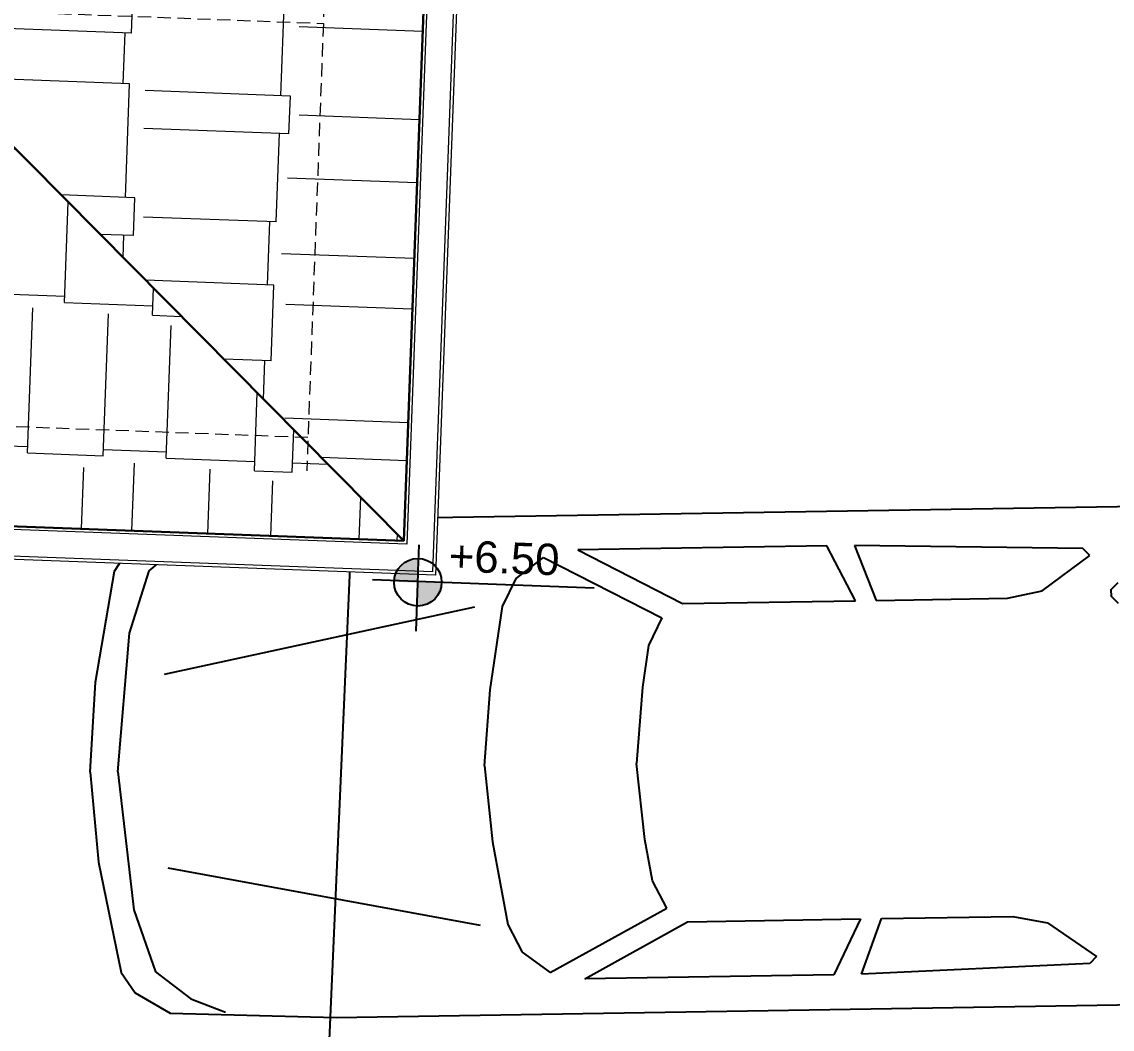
# Model space of a CAD drawing. Header units: centimetres. Extents: x 63871 to 181827, y -95930 to 42199.
# Drawn here: x 178388.4 to 178717.1, y 32471.9 to 32775.6 of the extents above; entities that cross this region are included whole.
import ezdxf

# ---------------------------------------------------------------- set-up
doc = ezdxf.new("R2010")
doc.units = ezdxf.units.CM
doc.linetypes.add('11-021_500-SatisOfisi_220512$0${ Diamond }', pattern=[12, 4, -2, 2, 2, -2])
doc.layers.add('furn', color=7, linetype='Continuous')
doc.layers.add('KOT', color=171, linetype='Continuous')
for name, color, linetype, lineweight in [('İz DÜŞÜMÜ', 7, '11-021_500-SatisOfisi_220512$0${ Diamond }', 18), ('OLUK', 222, 'Continuous', 15), ('Çatı', 144, 'Continuous', 30), ('ÇEKME MESAFESİ', 5, 'Continuous', 25)]:
    doc.layers.add(name, color=color, linetype=linetype, lineweight=lineweight)
doc.styles.add('Arial_1', font='Arial.ttf', dxfattribs={"height": 300})
doc.styles.add('MtXpl_Arial_Narrow_1', font='')
doc.styles.get('MtXpl_Arial_Narrow_1').set_extended_font_data('Arial Narrow')

# ---------------------------------------------------------------- blocks, each defined once
blk = doc.blocks.new('02PCAR03')
at = {"color": 0, "linetype": 'ByBlock'}
for p, q in [((-35, 36), (-170, 36)), ((-11, 35), (-35, 36)), ((-14, 33), (-19, 35)), ((-6, 32), (-11, 35)), ((-9, 29), (-14, 33)), ((-4, 29), (-6, 32)), ((-145, 29), (-144, 30)), ((-144, 30), (-111, 31)), ((-111, 31), (-114, 23)), ((-111, 23), (-107, 31)), ((-107, 31), (-71, 31)), ((-71, 31), (-86, 23)), ((-66, 30), (-83, 21)), ((-62, 27), (-66, 30)), ((-138, 24), (-145, 29)), ((-6, 20), (-9, 29)), ((-1, 13), (-4, 29)), ((-60, 23), (-62, 27)), ((-133, 23), (-138, 24)), ((-114, 23), (-133, 23)), ((-86, 23), (-111, 23)), ((-58, 11), (-60, 23)), ((-11, 14), (-56, 23)), ((-83, 21), (-81, 17)), ((-4, 0), (-6, 20)), ((-81, 17), (-80, 11)), ((0, 0), (-1, 13)), ((-80, 11), (-79, 0)), ((-57, 0), (-58, 11)), ((-80, -11), (-79, 0)), ((-57, 0), (-58, -11)), ((-4, 0), (-6, -20)), ((0, 0), (-1, -13)), ((-81, -17), (-80, -11)), ((-58, -11), (-60, -23)), ((-11, -14), (-56, -23)), ((-1, -13), (-4, -29)), ((-83, -21), (-81, -17)), ((-6, -20), (-9, -29)), ((-149, -22), (-148, -23)), ((-66, -30), (-83, -21)), ((-148, -23), (-148, -24)), ((-133, -23), (-138, -24)), ((-114, -23), (-133, -23)), ((-111, -31), (-114, -23)), ((-86, -23), (-111, -23)), ((-111, -23), (-107, -31)), ((-71, -31), (-86, -23)), ((-60, -23), (-62, -27)), ((-148, -24), (-149, -25)), ((-138, -24), (-145, -29)), ((-62, -27), (-66, -30)), ((-145, -29), (-144, -30)), ((-9, -29), (-14, -33)), ((-4, -29), (-6, -32)), ((-144, -30), (-111, -31)), ((-107, -31), (-71, -31)), ((-14, -33), (-19, -35)), ((-6, -32), (-11, -35)), ((-35, -36), (-170, -36)), ((-11, -35), (-35, -36))]:
    blk.add_line(p, q, dxfattribs=at)
blk = doc.blocks.new('HRD')
at = {"layer": 'İz DÜŞÜMÜ'}
blk.add_lwpolyline([(153819.63, 36347.48), (154419.63, 36347.49), (154419.63, 35292.49), (154159.63, 35292.49), (154159.63, 35357.48), (153819.63, 35357.48), (153819.63, 36347.48)], dxfattribs=at)
at = {"style": 'MtXpl_Arial_Narrow_1'}
blk.add_text('I.KAT İZ DÜŞÜMÜ', height=8.316, rotation=359.957, dxfattribs=at).set_placement((154335.01, 35297.43))
blk = doc.blocks.new('çatı planı')
at = {"layer": 'KOT'}
h = blk.add_hatch(color=256, dxfattribs=at)
h.dxf.hatch_style = 1
h.paths.add_polyline_path([(1.9, -1127.35, 0.009987), (1.89, -1127.07), (-5.27, -1127.07), (-5.27, -1134.52, 0.414214)])
blk.add_line((-18.92, -1127.07), (47.91, -1127.07), dxfattribs=at)
at = {"layer": 'KOT', "insert": (20.46, -1114.27), "char_height": 9.45, "width": 57.6964, "attachment_point": 2, "line_spacing_factor": 0.941778, "style": 'Arial_1'}
blk.add_mtext('+6.50', dxfattribs=at)
blk.add_wipeout([(-680, -1060), (-680, 0), (0, 0), (0, -1125), (-340, -1125), (-340, -1060)]).dxf.layer = 'OLUK'
at = {"layer": 'KOT'}
h = blk.add_hatch(color=256, dxfattribs=at)
h.dxf.hatch_style = 1
h.paths.add_polyline_path([(-5.27, -1120.61, 0.402561), (-12.43, -1127.49), (-5.27, -1127.49)])
at = {"layer": 'Çatı', "lineweight": 15}
h = blk.add_hatch(dxfattribs=at)
h.set_pattern_fill('AR-RSHKE', color=251, scale=0.15, angle=90)
h.set_pattern_definition([(90, (-196861.627, -36377.483), (-45.72, 97.155), [22.86, -19.05, 26.67, -11.43, 34.29, -15.24]), (90, (-196863.53, -36354.623), (-45.72, 97.155), [19.05, -72.39, 15.24, -22.86]), (90, (-196858.77, -36308.903), (-45.72, 97.155), [11.43, -118.11]), (180, (-196861.627, -36377.483), (-45.72, -32.385), [43.815, -139.065]), (180, (-196861.627, -36354.623), (-45.72, -32.385), [42.8625, -140.0175]), (180, (-196861.627, -36335.573), (-45.72, -32.385), [40.005, -142.875]), (180, (-196858.77, -36308.903), (-45.72, -32.385), [43.815, -139.065]), (180, (-196858.77, -36297.473), (-45.72, -32.385), [43.815, -139.065]), (180, (-196861.627, -36263.183), (-45.72, -32.385), [41.91, -140.97])])
h.paths.add_polyline_path([(-340, -720), (-170, -890), (-170, -890), (-170, -965), (-10, -1115), (-10, -10), (-340, -340)])
h = blk.add_hatch(dxfattribs=at)
h.set_pattern_fill('AR-RSHKE', color=251, scale=0.15)
h.set_pattern_definition([(0, (-196861.627, -36377.483), (97.155, 45.72), [22.86, -19.05, 26.67, -11.43, 34.29, -15.24]), (0, (-196838.767, -36375.58), (97.155, 45.72), [19.05, -72.39, 15.24, -22.86]), (0, (-196793.047, -36380.34), (97.155, 45.72), [11.43, -118.11]), (90, (-196861.627, -36377.483), (-32.385, 45.72), [43.815, -139.065]), (90, (-196838.767, -36377.483), (-32.385, 45.72), [42.8625, -140.0175]), (90, (-196819.717, -36377.483), (-32.385, 45.72), [40.005, -142.875]), (90, (-196793.047, -36380.34), (-32.385, 45.72), [43.815, -139.065]), (90, (-196781.617, -36380.34), (-32.385, 45.72), [43.815, -139.065]), (90, (-196747.327, -36377.483), (-32.385, 45.72), [41.91, -140.97])])
h.paths.add_polyline_path([(-330, -1115), (-10, -1115), (-170, -965)])
h.paths.add_polyline_path([(-282.78, -1087.79), (-282.75, -1046.71), (-297.98, -1046.7), (-298.02, -1087.78)], flags=24)
at = {"layer": 'İz DÜŞÜMÜ'}
blk.add_lwpolyline([(-300, -1020), (-300, -960), (-40, -960), (-40, -1085), (-300, -1085), (-300, -1020), (-640, -1020), (-640, -30), (-300, -30), (-300, -180), (-40, -180), (-40, -1095)], dxfattribs=at)
at = {"layer": 'KOT'}
blk.add_line((-5.27, -1142.16), (-5.27, -1116.09), dxfattribs=at)
blk.add_circle((-5.27, -1127.35), 7.17, dxfattribs=at)
at = {"layer": 'OLUK'}
for points in [[(-340, -1125), (-340, -1060), (-680, -1060), (-680, 0), (0, 0), (0, -1125)], [(-339, -1124), (-339, -1059), (-679, -1059), (-679, -1), (-1, -1), (-1, -1124)], [(-331, -1116), (-331, -1051), (-671, -1051), (-671, -9), (-9, -9), (-9, -1116)]]:
    blk.add_lwpolyline(points, close=True, dxfattribs=at)
at = {"layer": 'Çatı'}
blk.add_line((-170, -965), (-10, -1115), dxfattribs=at)
blk.add_lwpolyline([(-330, -1115), (-330, -1050), (-670, -1050), (-670, -10), (-10, -10), (-10, -1115)], close=True, dxfattribs=at)
blk = doc.blocks.new('VAZİYET PLANI')
at = {"layer": 'ÇEKME MESAFESİ'}
blk.add_lwpolyline([(-5.55, 5331.81), (308.62, 12485.41), (476.4, 16330.34), (575.85, 18602.22), (644.32, 20161.76), (725.52, 22011.24), (669.52, 22083.65), (-509.42, 22336.02), (-584.87, 22369.18), (-3315.89, 23569.53), (-5395.75, 23242.07), (-6367.13, 20242.3), (-7120.62, 17916.21), (-7587.36, 16475.45), (-8433.96, 13860.95), (-9144.43, 11733.77), (-10236.03, 8787.8)], dxfattribs=at)
at = {"rotation": 357.8731892381679}
blk.add_blockref('HRD', (-155100.24, -11817.31, 0), dxfattribs=at)
at = {"layer": 'furn', "linetype": 'Continuous', "xscale": 2.086125961570064, "yscale": 2.086125961570064, "zscale": 2.086125961570064, "rotation": 180.9296038315417}
blk.add_blockref('02PCAR03', (457.09, 17619.23), dxfattribs=at)
at = {"layer": 'OLUK', "rotation": 357.8731895439683}
blk.add_blockref('çatı planı', (603.01, 18802.91, 0), dxfattribs=at)

msp = doc.modelspace()

# ---------------------------------------------------------------- block references
at = {"layer": 'OLUK'}
msp.add_blockref('VAZİYET PLANI', (177951.86, 14930.11), dxfattribs=at)

doc.saveas('drawing.dxf')
